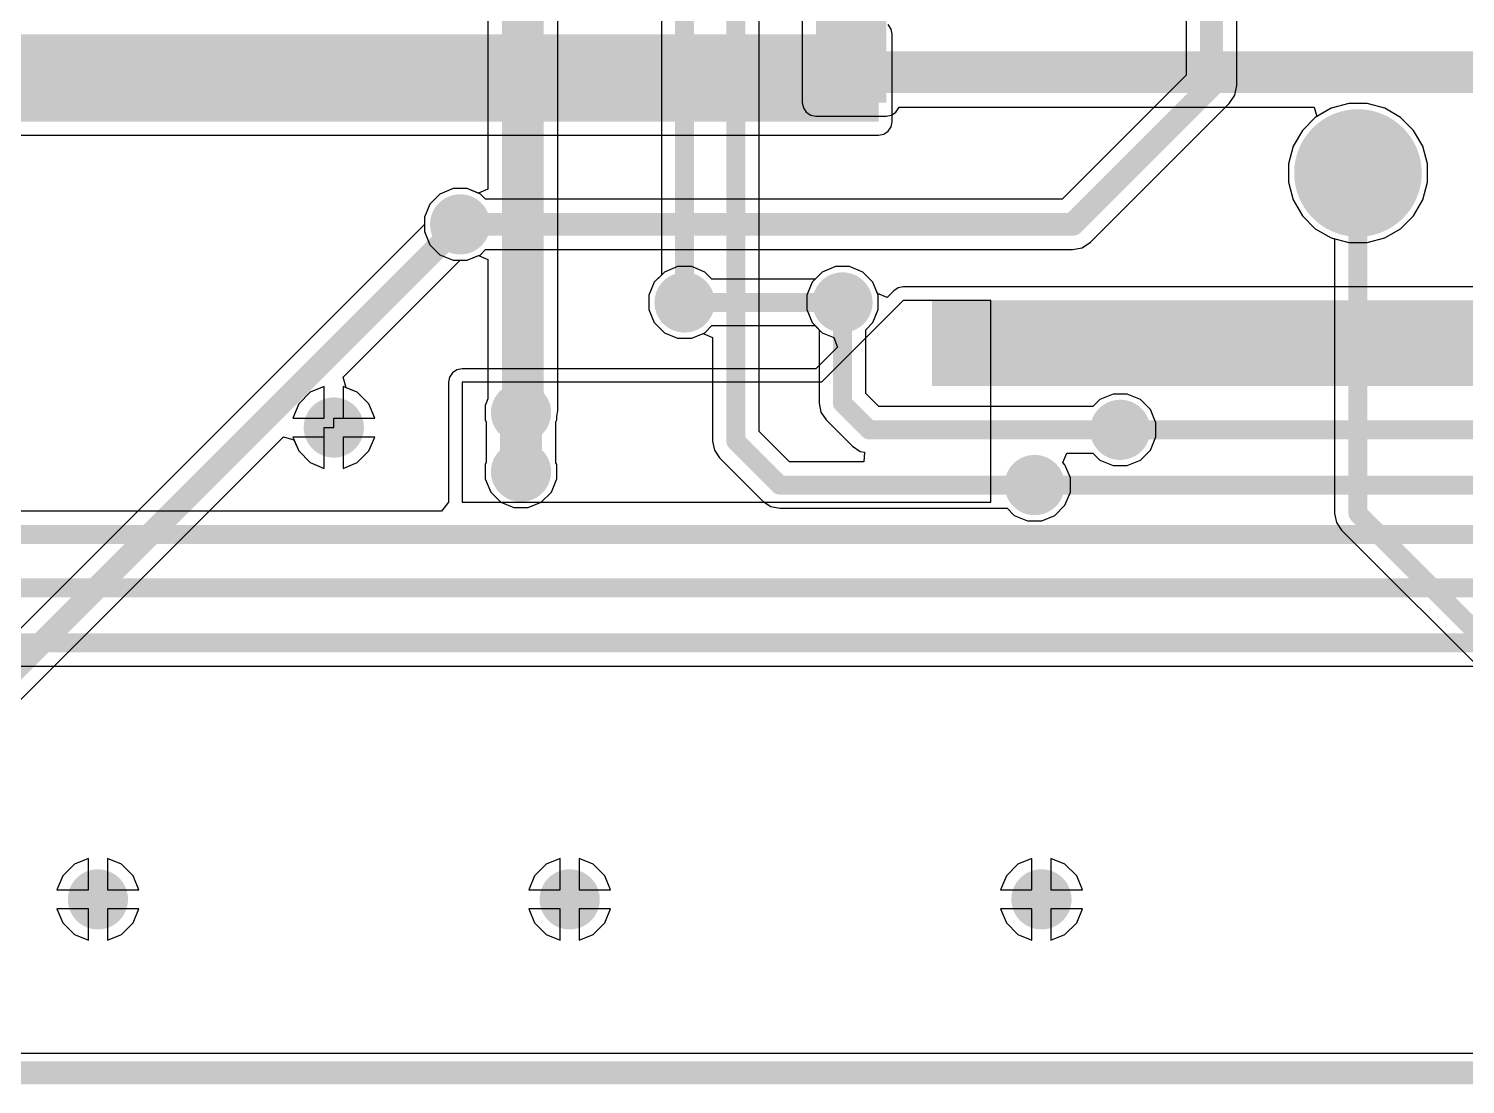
# Model space of a CAD drawing. Header units: millimetres. Extents: x -1231 to 5080, y -1243 to 680.
# Drawn here: x 52.48 to 71.66, y -1.91 to 12.19 of the extents above; entities that cross this region are included whole.
import ezdxf

# ---------------------------------------------------------------- set-up
doc = ezdxf.new("R2010")
doc.units = ezdxf.units.MM
for name, color, linetype in [('BottomLayer', 5, 'Continuous'), ('BottomSolder', 6, 'Continuous'), ('Mechanical2', 216, 'Continuous'), ('MultiLayer', 9, 'Continuous'), ('PadHoleLayer', 156, 'Continuous'), ('TopLayer', 1, 'Continuous'), ('TopSolder', 216, 'Continuous'), ('ViaHoleLayer', 16, 'Continuous')]:
    doc.layers.add(name, color=color, linetype=linetype)

# ---------------------------------------------------------------- blocks, each defined once
blk = doc.blocks.new('HDR_1_9_F______R_A_B_18')
at = {"layer": 'BottomLayer'}
h = blk.add_hatch(color=5, dxfattribs=at)
edge = h.paths.add_edge_path()
edge.add_arc((20.32, 0), 0.75, 0, 360)
at = {"layer": 'BottomSolder'}
h = blk.add_hatch(color=6, dxfattribs=at)
edge = h.paths.add_edge_path()
edge.add_arc((20.32, 0), 0.852, 0, 360)
at = {"layer": 'MultiLayer'}
h = blk.add_hatch(color=9, dxfattribs=at)
edge = h.paths.add_edge_path()
edge.add_arc((20.32, 0), 0.75, 0, 360)
at = {"layer": 'PadHoleLayer'}
h = blk.add_hatch(color=156, dxfattribs=at)
edge = h.paths.add_edge_path()
edge.add_arc((20.32, 0), 0.45, 0, 360)
at = {"layer": 'TopLayer'}
h = blk.add_hatch(color=1, dxfattribs=at)
edge = h.paths.add_edge_path()
edge.add_arc((20.32, 0), 0.75, 0, 360)
at = {"layer": 'TopSolder'}
h = blk.add_hatch(color=216, dxfattribs=at)
edge = h.paths.add_edge_path()
edge.add_arc((20.32, 0), 0.852, 0, 360)

msp = doc.modelspace()

# ---------------------------------------------------------------- hatches: boundary and pattern name
at = {"layer": 'BottomLayer'}
msp.add_hatch(color=5, dxfattribs=at).paths.add_polyline_path([(62.992, 11.201), (63.932, 11.201), (63.932, 20.117), (62.992, 20.117)])
h = msp.add_hatch(color=5, dxfattribs=at)
edge = h.paths.add_edge_path()
edge.add_arc((63.424, 11.608), 0.3, 0, 360)
h = msp.add_hatch(color=5, dxfattribs=at)
edge = h.paths.add_edge_path()
edge.add_arc((58.242, 9.576), 0.3, 0, 360)
h = msp.add_hatch(color=5, dxfattribs=at)
edge = h.paths.add_edge_path()
edge.add_arc((61.239, 8.534), 0.3, 0, 360)
h = msp.add_hatch(color=5, dxfattribs=at)
edge = h.paths.add_edge_path()
edge.add_arc((63.348, 8.534), 0.3, 0, 360)
h = msp.add_hatch(color=5, dxfattribs=at)
edge = h.paths.add_edge_path()
edge.add_arc((59.055, 7.061), 0.3, 0, 360)
h = msp.add_hatch(color=5, dxfattribs=at)
edge = h.paths.add_edge_path()
edge.add_arc((56.555, 6.864), 0.3, 0, 360)
h = msp.add_hatch(color=5, dxfattribs=at)
edge = h.paths.add_edge_path()
edge.add_arc((67.056, 6.833), 0.3, 0, 360)
h = msp.add_hatch(color=5, dxfattribs=at)
edge = h.paths.add_edge_path()
edge.add_arc((59.055, 6.274), 0.3, 0, 360)
h = msp.add_hatch(color=5, dxfattribs=at)
edge = h.paths.add_edge_path()
edge.add_arc((65.913, 6.096), 0.3, 0, 360)
h = msp.add_hatch(color=5, dxfattribs=at)
edge = h.paths.add_edge_path()
edge.add_arc((53.405, 0.564), 0.3, 0, 360)
h = msp.add_hatch(color=5, dxfattribs=at)
edge = h.paths.add_edge_path()
edge.add_arc((59.705, 0.564), 0.3, 0, 360)
h = msp.add_hatch(color=5, dxfattribs=at)
edge = h.paths.add_edge_path()
edge.add_arc((66.005, 0.564), 0.3, 0, 360)
at = {"layer": 'BottomSolder'}
h = msp.add_hatch(color=6, dxfattribs=at)
edge = h.paths.add_edge_path()
edge.add_arc((63.424, 11.608), 0.402, 0, 360)
h = msp.add_hatch(color=6, dxfattribs=at)
edge = h.paths.add_edge_path()
edge.add_arc((58.242, 9.576), 0.402, 0, 360)
h = msp.add_hatch(color=6, dxfattribs=at)
edge = h.paths.add_edge_path()
edge.add_arc((61.239, 8.534), 0.402, 0, 360)
h = msp.add_hatch(color=6, dxfattribs=at)
edge = h.paths.add_edge_path()
edge.add_arc((63.348, 8.534), 0.402, 0, 360)
h = msp.add_hatch(color=6, dxfattribs=at)
edge = h.paths.add_edge_path()
edge.add_arc((59.055, 7.061), 0.402, 0, 360)
h = msp.add_hatch(color=6, dxfattribs=at)
edge = h.paths.add_edge_path()
edge.add_arc((56.555, 6.864), 0.402, 0, 360)
h = msp.add_hatch(color=6, dxfattribs=at)
edge = h.paths.add_edge_path()
edge.add_arc((67.056, 6.833), 0.402, 0, 360)
h = msp.add_hatch(color=6, dxfattribs=at)
edge = h.paths.add_edge_path()
edge.add_arc((59.055, 6.274), 0.402, 0, 360)
h = msp.add_hatch(color=6, dxfattribs=at)
edge = h.paths.add_edge_path()
edge.add_arc((65.913, 6.096), 0.402, 0, 360)
h = msp.add_hatch(color=6, dxfattribs=at)
edge = h.paths.add_edge_path()
edge.add_arc((53.405, 0.564), 0.402, 0, 360)
h = msp.add_hatch(color=6, dxfattribs=at)
edge = h.paths.add_edge_path()
edge.add_arc((59.705, 0.564), 0.402, 0, 360)
h = msp.add_hatch(color=6, dxfattribs=at)
edge = h.paths.add_edge_path()
edge.add_arc((66.005, 0.564), 0.402, 0, 360)
at = {"layer": 'TopLayer'}
for points in [[(63.83, 12.116), (39.091, 12.116), (39.091, 10.947), (63.83, 10.947)], [(64.541, 7.417), (93.802, 7.417), (93.802, 8.56), (64.541, 8.56)]]:
    msp.add_hatch(color=1, dxfattribs=at).paths.add_polyline_path(points)
h = msp.add_hatch(color=1, dxfattribs=at)
edge = h.paths.add_edge_path()
edge.add_arc((63.424, 11.608), 0.3, 0, 360)
h = msp.add_hatch(color=1, dxfattribs=at)
edge = h.paths.add_edge_path()
edge.add_arc((58.242, 9.576), 0.3, 0, 360)
h = msp.add_hatch(color=1, dxfattribs=at)
edge = h.paths.add_edge_path()
edge.add_arc((61.239, 8.534), 0.3, 0, 360)
h = msp.add_hatch(color=1, dxfattribs=at)
edge = h.paths.add_edge_path()
edge.add_arc((63.348, 8.534), 0.3, 0, 360)
h = msp.add_hatch(color=1, dxfattribs=at)
edge = h.paths.add_edge_path()
edge.add_arc((59.055, 7.061), 0.3, 0, 360)
h = msp.add_hatch(color=1, dxfattribs=at)
edge = h.paths.add_edge_path()
edge.add_arc((56.555, 6.864), 0.3, 0, 360)
h = msp.add_hatch(color=1, dxfattribs=at)
edge = h.paths.add_edge_path()
edge.add_arc((67.056, 6.833), 0.3, 0, 360)
h = msp.add_hatch(color=1, dxfattribs=at)
edge = h.paths.add_edge_path()
edge.add_arc((59.055, 6.274), 0.3, 0, 360)
h = msp.add_hatch(color=1, dxfattribs=at)
edge = h.paths.add_edge_path()
edge.add_arc((65.913, 6.096), 0.3, 0, 360)
h = msp.add_hatch(color=1, dxfattribs=at)
edge = h.paths.add_edge_path()
edge.add_arc((53.405, 0.564), 0.3, 0, 360)
h = msp.add_hatch(color=1, dxfattribs=at)
edge = h.paths.add_edge_path()
edge.add_arc((59.705, 0.564), 0.3, 0, 360)
h = msp.add_hatch(color=1, dxfattribs=at)
edge = h.paths.add_edge_path()
edge.add_arc((66.005, 0.564), 0.3, 0, 360)
at = {"layer": 'TopSolder'}
h = msp.add_hatch(color=216, dxfattribs=at)
edge = h.paths.add_edge_path()
edge.add_arc((63.424, 11.608), 0.402, 0, 360)
h = msp.add_hatch(color=216, dxfattribs=at)
edge = h.paths.add_edge_path()
edge.add_arc((58.242, 9.576), 0.402, 0, 360)
h = msp.add_hatch(color=216, dxfattribs=at)
edge = h.paths.add_edge_path()
edge.add_arc((61.239, 8.534), 0.402, 0, 360)
h = msp.add_hatch(color=216, dxfattribs=at)
edge = h.paths.add_edge_path()
edge.add_arc((63.348, 8.534), 0.402, 0, 360)
h = msp.add_hatch(color=216, dxfattribs=at)
edge = h.paths.add_edge_path()
edge.add_arc((59.055, 7.061), 0.402, 0, 360)
h = msp.add_hatch(color=216, dxfattribs=at)
edge = h.paths.add_edge_path()
edge.add_arc((56.555, 6.864), 0.402, 0, 360)
h = msp.add_hatch(color=216, dxfattribs=at)
edge = h.paths.add_edge_path()
edge.add_arc((67.056, 6.833), 0.402, 0, 360)
h = msp.add_hatch(color=216, dxfattribs=at)
edge = h.paths.add_edge_path()
edge.add_arc((59.055, 6.274), 0.402, 0, 360)
h = msp.add_hatch(color=216, dxfattribs=at)
edge = h.paths.add_edge_path()
edge.add_arc((65.913, 6.096), 0.402, 0, 360)
h = msp.add_hatch(color=216, dxfattribs=at)
edge = h.paths.add_edge_path()
edge.add_arc((53.405, 0.564), 0.402, 0, 360)
h = msp.add_hatch(color=216, dxfattribs=at)
edge = h.paths.add_edge_path()
edge.add_arc((59.705, 0.564), 0.402, 0, 360)
h = msp.add_hatch(color=216, dxfattribs=at)
edge = h.paths.add_edge_path()
edge.add_arc((66.005, 0.564), 0.402, 0, 360)
at = {"layer": 'ViaHoleLayer'}
h = msp.add_hatch(color=16, dxfattribs=at)
edge = h.paths.add_edge_path()
edge.add_arc((63.424, 11.608), 0.15, 0, 360)
h = msp.add_hatch(color=16, dxfattribs=at)
edge = h.paths.add_edge_path()
edge.add_arc((58.242, 9.576), 0.15, 0, 360)
h = msp.add_hatch(color=16, dxfattribs=at)
edge = h.paths.add_edge_path()
edge.add_arc((61.239, 8.534), 0.15, 0, 360)
h = msp.add_hatch(color=16, dxfattribs=at)
edge = h.paths.add_edge_path()
edge.add_arc((63.348, 8.534), 0.15, 0, 360)
h = msp.add_hatch(color=16, dxfattribs=at)
edge = h.paths.add_edge_path()
edge.add_arc((59.055, 7.061), 0.15, 0, 360)
h = msp.add_hatch(color=16, dxfattribs=at)
edge = h.paths.add_edge_path()
edge.add_arc((56.555, 6.864), 0.15, 0, 360)
h = msp.add_hatch(color=16, dxfattribs=at)
edge = h.paths.add_edge_path()
edge.add_arc((67.056, 6.833), 0.15, 0, 360)
h = msp.add_hatch(color=16, dxfattribs=at)
edge = h.paths.add_edge_path()
edge.add_arc((59.055, 6.274), 0.15, 0, 360)
h = msp.add_hatch(color=16, dxfattribs=at)
edge = h.paths.add_edge_path()
edge.add_arc((65.913, 6.096), 0.15, 0, 360)
h = msp.add_hatch(color=16, dxfattribs=at)
edge = h.paths.add_edge_path()
edge.add_arc((53.405, 0.564), 0.15, 0, 360)
h = msp.add_hatch(color=16, dxfattribs=at)
edge = h.paths.add_edge_path()
edge.add_arc((59.705, 0.564), 0.15, 0, 360)
h = msp.add_hatch(color=16, dxfattribs=at)
edge = h.paths.add_edge_path()
edge.add_arc((66.005, 0.564), 0.15, 0, 360)

# ---------------------------------------------------------------- linework, layer by layer
at = {"layer": 'BottomLayer'}
for p, q in [((62.236, 6.809), (62.236, 26.013)), ((60.929, 25.295), (60.929, 8.899)), ((62.811, 20.117), (62.811, 11.201)), ((58.614, 19.078), (58.614, 10.045)), ((59.547, 7.087), (59.547, 19.078)), ((62.811, 11.201), (62.825, 11.132)), ((62.825, 11.132), (62.864, 11.073)), ((64.06, 11.073), (64.099, 11.132)), ((64.099, 11.132), (64.101, 11.142)), ((64.101, 11.142), (69.646, 11.142)), ((69.646, 11.142), (69.68, 11.015)), ((62.864, 11.073), (62.923, 11.034)), ((62.923, 11.034), (62.992, 11.02)), ((62.992, 11.02), (63.932, 11.02)), ((63.932, 11.02), (64.001, 11.034)), ((64.001, 11.034), (64.06, 11.073)), ((69.661, 11.004), (69.489, 10.831)), ((69.68, 11.015), (69.661, 11.004)), ((69.489, 10.831), (69.366, 10.62)), ((69.366, 10.62), (69.303, 10.384)), ((69.303, 10.384), (69.303, 10.139)), ((57.972, 9.981), (57.837, 9.846)), ((58.147, 10.054), (57.972, 9.981)), ((58.337, 10.054), (58.147, 10.054)), ((58.487, 9.991), (58.337, 10.054)), ((58.614, 10.045), (58.487, 9.991)), ((69.303, 10.139), (69.366, 9.903)), ((57.837, 9.846), (57.764, 9.671)), ((69.366, 9.903), (69.489, 9.692)), ((57.764, 9.671), (57.764, 9.574)), ((69.489, 9.692), (69.661, 9.519)), ((57.764, 9.574), (50, 1.81)), ((69.661, 9.519), (69.873, 9.397)), ((69.873, 9.397), (69.92, 9.384)), ((69.92, 9.384), (69.92, 5.715)), ((56.678, 7.536), (58.241, 9.098)), ((58.241, 9.098), (58.337, 9.098)), ((58.337, 9.098), (58.487, 9.16)), ((58.487, 9.16), (58.614, 9.106)), ((58.614, 9.106), (58.614, 7.246)), ((60.929, 8.899), (60.834, 8.805)), ((63.077, 8.939), (62.943, 8.805)), ((63.253, 9.012), (63.077, 8.939)), ((63.443, 9.012), (63.253, 9.012)), ((63.618, 8.939), (63.443, 9.012)), ((63.753, 8.805), (63.618, 8.939)), ((60.834, 8.805), (60.762, 8.629)), ((62.943, 8.805), (62.87, 8.629)), ((63.825, 8.629), (63.753, 8.805)), ((60.762, 8.629), (60.762, 8.439)), ((62.87, 8.629), (62.87, 8.439)), ((63.825, 8.439), (63.825, 8.629)), ((60.762, 8.439), (60.834, 8.264)), ((60.834, 8.264), (60.969, 8.129)), ((62.87, 8.439), (62.943, 8.264)), ((62.943, 8.264), (63.037, 8.169)), ((63.658, 8.169), (63.753, 8.264)), ((63.753, 8.264), (63.825, 8.439)), ((60.969, 8.129), (61.144, 8.057)), ((61.334, 8.057), (61.487, 8.12)), ((61.487, 8.12), (61.614, 8.068)), ((61.614, 8.068), (61.614, 6.68)), ((63.037, 8.169), (63.037, 7.188)), ((63.658, 7.317), (63.658, 8.169)), ((61.144, 8.057), (61.334, 8.057)), ((56.719, 7.396), (56.678, 7.536)), ((56.869, 7.334), (56.719, 7.396)), ((57.025, 7.178), (56.869, 7.334)), ((63.832, 7.143), (63.658, 7.317)), ((66.961, 7.31), (66.785, 7.238)), ((67.151, 7.31), (66.961, 7.31)), ((67.327, 7.238), (67.151, 7.31)), ((57.102, 6.991), (57.025, 7.178)), ((58.614, 7.246), (58.577, 7.156)), ((58.577, 7.156), (58.577, 6.966)), ((63.037, 7.188), (63.06, 7.069)), ((66.691, 7.143), (63.832, 7.143)), ((66.785, 7.238), (66.691, 7.143)), ((67.461, 7.103), (67.327, 7.238)), ((67.534, 6.928), (67.461, 7.103)), ((56.555, 6.864), (56.555, 6.991)), ((56.555, 6.991), (57.102, 6.991)), ((58.577, 6.966), (58.59, 6.935)), ((58.59, 6.935), (58.59, 6.4)), ((59.522, 6.941), (59.533, 6.966)), ((59.522, 6.394), (59.522, 6.941)), ((59.533, 7.017), (59.547, 7.087)), ((59.533, 6.966), (59.533, 7.017)), ((63.06, 7.069), (63.128, 6.968)), ((63.128, 6.968), (63.483, 6.613)), ((67.534, 6.738), (67.534, 6.928)), ((50.378, 1.235), (55.884, 6.741)), ((55.884, 6.741), (56.023, 6.701)), ((56.428, 6.317), (56.428, 6.864)), ((56.428, 6.864), (56.555, 6.864)), ((57.102, 6.737), (56.682, 6.737)), ((56.682, 6.737), (56.682, 6.317)), ((57.025, 6.551), (57.102, 6.737)), ((62.638, 6.407), (62.236, 6.809)), ((67.461, 6.562), (67.534, 6.738)), ((56.023, 6.701), (56.086, 6.551)), ((56.086, 6.551), (56.241, 6.395)), ((56.869, 6.395), (57.025, 6.551)), ((61.614, 6.68), (61.638, 6.561)), ((61.638, 6.561), (61.705, 6.46)), ((63.483, 6.613), (63.584, 6.545)), ((63.584, 6.545), (63.643, 6.534)), ((63.643, 6.534), (63.631, 6.407)), ((67.327, 6.428), (67.461, 6.562)), ((56.241, 6.395), (56.428, 6.317)), ((56.682, 6.317), (56.869, 6.395)), ((58.59, 6.4), (58.577, 6.369)), ((58.577, 6.369), (58.577, 6.179)), ((59.533, 6.369), (59.522, 6.394)), ((59.533, 6.179), (59.533, 6.369)), ((61.705, 6.46), (62.29, 5.876)), ((63.631, 6.407), (62.638, 6.407)), ((66.29, 6.395), (66.342, 6.522)), ((66.318, 6.367), (66.29, 6.395)), ((66.391, 6.191), (66.318, 6.367)), ((66.342, 6.522), (66.691, 6.522)), ((66.691, 6.522), (66.785, 6.428)), ((66.785, 6.428), (66.961, 6.355)), ((66.961, 6.355), (67.151, 6.355)), ((67.151, 6.355), (67.327, 6.428)), ((58.577, 6.179), (58.65, 6.003)), ((59.46, 6.003), (59.533, 6.179)), ((66.391, 6.001), (66.391, 6.191)), ((58.65, 6.003), (58.784, 5.869)), ((59.326, 5.869), (59.46, 6.003)), ((66.318, 5.825), (66.391, 6.001)), ((58.784, 5.869), (58.96, 5.796)), ((58.96, 5.796), (59.15, 5.796)), ((59.15, 5.796), (59.326, 5.869)), ((62.29, 5.876), (62.39, 5.809)), ((62.39, 5.809), (62.509, 5.785)), ((62.509, 5.785), (65.548, 5.785)), ((65.548, 5.785), (65.642, 5.691)), ((66.184, 5.691), (66.318, 5.825)), ((65.642, 5.691), (65.818, 5.618)), ((65.818, 5.618), (66.008, 5.618)), ((66.008, 5.618), (66.184, 5.691)), ((69.92, 5.715), (69.944, 5.596)), ((69.944, 5.596), (70.011, 5.495)), ((70.011, 5.495), (73.475, 2.031)), ((53.091, 1.034), (52.936, 0.878)), ((53.278, 1.111), (53.091, 1.034)), ((53.278, 0.691), (53.278, 1.111)), ((53.719, 1.034), (53.532, 1.111)), ((53.532, 1.111), (53.532, 0.691)), ((53.875, 0.878), (53.719, 1.034)), ((59.391, 1.034), (59.236, 0.878)), ((59.578, 1.111), (59.391, 1.034)), ((59.578, 0.691), (59.578, 1.111)), ((60.019, 1.034), (59.832, 1.111)), ((59.832, 1.111), (59.832, 0.691)), ((60.175, 0.878), (60.019, 1.034)), ((65.691, 1.034), (65.536, 0.878)), ((65.878, 1.111), (65.691, 1.034)), ((65.878, 0.691), (65.878, 1.111)), ((66.319, 1.034), (66.132, 1.111)), ((66.132, 1.111), (66.132, 0.691)), ((66.475, 0.878), (66.319, 1.034)), ((52.936, 0.878), (52.858, 0.691)), ((53.952, 0.691), (53.875, 0.878)), ((59.236, 0.878), (59.158, 0.691)), ((60.252, 0.691), (60.175, 0.878)), ((65.536, 0.878), (65.458, 0.691)), ((66.552, 0.691), (66.475, 0.878)), ((52.858, 0.691), (53.278, 0.691)), ((53.532, 0.691), (53.952, 0.691)), ((59.158, 0.691), (59.578, 0.691)), ((59.832, 0.691), (60.252, 0.691)), ((65.458, 0.691), (65.878, 0.691)), ((66.132, 0.691), (66.552, 0.691)), ((53.278, 0.437), (52.858, 0.437)), ((52.858, 0.437), (52.936, 0.251)), ((53.278, 0.017), (53.278, 0.437)), ((53.952, 0.437), (53.532, 0.437)), ((53.532, 0.437), (53.532, 0.017)), ((53.875, 0.251), (53.952, 0.437)), ((59.578, 0.437), (59.158, 0.437)), ((59.158, 0.437), (59.236, 0.251)), ((59.578, 0.017), (59.578, 0.437)), ((60.252, 0.437), (59.832, 0.437)), ((59.832, 0.437), (59.832, 0.017)), ((60.175, 0.251), (60.252, 0.437)), ((65.878, 0.437), (65.458, 0.437)), ((65.458, 0.437), (65.536, 0.251)), ((65.878, 0.017), (65.878, 0.437)), ((66.552, 0.437), (66.132, 0.437)), ((66.132, 0.437), (66.132, 0.017)), ((66.475, 0.251), (66.552, 0.437)), ((52.936, 0.251), (53.091, 0.095)), ((53.719, 0.095), (53.875, 0.251)), ((59.236, 0.251), (59.391, 0.095)), ((60.019, 0.095), (60.175, 0.251)), ((65.536, 0.251), (65.691, 0.095)), ((66.319, 0.095), (66.475, 0.251)), ((53.091, 0.095), (53.278, 0.017)), ((53.532, 0.017), (53.719, 0.095)), ((59.391, 0.095), (59.578, 0.017)), ((59.832, 0.017), (60.019, 0.095)), ((65.691, 0.095), (65.878, 0.017)), ((66.132, 0.017), (66.319, 0.095)), ((99.639, -1.494), (-1.443, -1.494))]:
    msp.add_line(p, q, dxfattribs=at)
for points, const_width in [([(61.925, 6.68), (61.925, 26.365)], 0.254), ([(61.239, 8.534), (61.239, 25.654)], 0.254), ([(59.08, 7.087), (59.08, 19.201)], 0.559), ([(63.424, 11.608), (73.177, 11.608)], 0.559), ([(70.231, 5.715), (70.231, 10.262)], 0.254), ([(50.14, 1.473), (58.242, 9.576)], 0.305), ([(63.348, 7.188), (63.348, 8.534)], 0.254), ([(59.056, 6.275), (59.056, 7.06)], 0.559), ([(63.348, 7.188), (63.703, 6.833)], 0.254), ([(63.703, 6.833), (67.056, 6.833)], 0.254), ([(61.925, 6.68), (62.509, 6.096)], 0.254), ([(62.509, 6.096), (65.913, 6.096)], 0.254), ([(70.231, 5.715), (73.695, 2.251)], 0.254)]:
    msp.add_lwpolyline(points, dxfattribs=dict(at, const_width=const_width))
for points, const_width in [([(63.284, 11.608, 1), (63.563, 11.608, 1)], 0.279), ([(70.168, 10.262, 1), (70.294, 10.262, 1)], 0.127), ([(58.166, 9.576, 1), (58.318, 9.576, 1)], 0.152), ([(61.176, 8.534, 1), (61.303, 8.534, 1)], 0.127), ([(63.284, 8.534, 1), (63.411, 8.534, 1)], 0.127), ([(58.916, 7.06, 1), (59.196, 7.06, 1)], 0.279), ([(58.941, 7.087, 1), (59.22, 7.087, 1)], 0.279), ([(63.284, 7.188, 1), (63.411, 7.188, 1)], 0.127), ([(63.284, 7.188, 1), (63.411, 7.188, 1)], 0.127), ([(63.64, 6.833, 1), (63.767, 6.833, 1)], 0.127), ([(63.64, 6.833, 1), (63.767, 6.833, 1)], 0.127), ([(66.993, 6.833, 1), (67.12, 6.833, 1)], 0.127), ([(61.862, 6.68, 1), (61.989, 6.68, 1)], 0.127), ([(61.862, 6.68, 1), (61.989, 6.68, 1)], 0.127), ([(58.916, 6.275, 1), (59.196, 6.275, 1)], 0.279), ([(62.446, 6.096, 1), (62.573, 6.096, 1)], 0.127), ([(62.446, 6.096, 1), (62.573, 6.096, 1)], 0.127), ([(65.849, 6.096, 1), (65.977, 6.096, 1)], 0.127), ([(70.168, 5.715, 1), (70.294, 5.715, 1)], 0.127), ([(70.168, 5.715, 1), (70.294, 5.715, 1)], 0.127)]:
    msp.add_lwpolyline(points, format="xyb", close=True, dxfattribs=dict(at, const_width=const_width))
at = {"layer": 'Mechanical2', "const_width": 0.305}
msp.add_lwpolyline([(-1.702, -1.753), (99.898, -1.753)], dxfattribs=at)
at = {"layer": 'TopLayer'}
for p, q in [((67.939, 14.967), (67.939, 11.569)), ((68.612, 11.43), (68.612, 13.285)), ((63.998, 12.185), (63.958, 12.244)), ((64.011, 12.116), (63.998, 12.185)), ((64.011, 10.947), (64.011, 12.116)), ((67.939, 11.569), (66.282, 9.912)), ((68.586, 11.301), (68.612, 11.43)), ((66.659, 9.338), (68.513, 11.192)), ((68.513, 11.192), (68.586, 11.301)), ((69.873, 11.126), (69.661, 11.004)), ((70.109, 11.189), (69.873, 11.126)), ((70.353, 11.189), (70.109, 11.189)), ((70.589, 11.126), (70.353, 11.189)), ((70.801, 11.004), (70.589, 11.126)), ((63.998, 10.878), (64.011, 10.947)), ((69.661, 11.004), (69.489, 10.831)), ((70.973, 10.831), (70.801, 11.004)), ((39.091, 10.766), (63.83, 10.766)), ((63.83, 10.766), (63.9, 10.78)), ((63.9, 10.78), (63.958, 10.819)), ((63.958, 10.819), (63.998, 10.878)), ((69.489, 10.831), (69.366, 10.62)), ((71.096, 10.62), (70.973, 10.831)), ((69.366, 10.62), (69.303, 10.384)), ((71.159, 10.384), (71.096, 10.62)), ((69.303, 10.384), (69.303, 10.139)), ((71.159, 10.139), (71.159, 10.384)), ((57.972, 9.981), (57.837, 9.846)), ((58.147, 10.054), (57.972, 9.981)), ((58.337, 10.054), (58.147, 10.054)), ((58.513, 9.981), (58.337, 10.054)), ((58.581, 9.912), (58.513, 9.981)), ((69.303, 10.139), (69.366, 9.903)), ((71.096, 9.903), (71.159, 10.139)), ((57.837, 9.846), (57.764, 9.671)), ((66.282, 9.912), (58.581, 9.912)), ((69.366, 9.903), (69.489, 9.692)), ((70.973, 9.692), (71.096, 9.903)), ((57.764, 9.671), (57.764, 9.481)), ((69.489, 9.692), (69.661, 9.519)), ((70.801, 9.519), (70.973, 9.692)), ((57.764, 9.481), (57.837, 9.305)), ((69.661, 9.519), (69.873, 9.397)), ((70.589, 9.397), (70.801, 9.519)), ((57.837, 9.305), (57.972, 9.171)), ((58.513, 9.171), (58.581, 9.239)), ((58.581, 9.239), (66.421, 9.239)), ((66.421, 9.239), (66.55, 9.265)), ((66.55, 9.265), (66.659, 9.338)), ((69.873, 9.397), (70.109, 9.334)), ((70.109, 9.334), (70.353, 9.334)), ((70.353, 9.334), (70.589, 9.397)), ((57.972, 9.171), (58.147, 9.098)), ((58.147, 9.098), (58.337, 9.098)), ((58.337, 9.098), (58.513, 9.171)), ((60.969, 8.939), (60.834, 8.805)), ((61.144, 9.012), (60.969, 8.939)), ((61.334, 9.012), (61.144, 9.012)), ((61.51, 8.939), (61.334, 9.012)), ((61.604, 8.845), (61.51, 8.939)), ((62.983, 8.845), (61.604, 8.845)), ((63.077, 8.939), (62.983, 8.845)), ((63.253, 9.012), (63.077, 8.939)), ((63.443, 9.012), (63.253, 9.012)), ((63.618, 8.939), (63.443, 9.012)), ((63.753, 8.805), (63.618, 8.939)), ((60.834, 8.805), (60.762, 8.629)), ((63.816, 8.652), (63.753, 8.805)), ((63.943, 8.599), (63.816, 8.652)), ((64.032, 8.688), (63.943, 8.599)), ((64.091, 8.727), (64.032, 8.688)), ((64.16, 8.741), (64.091, 8.727)), ((64.541, 8.741), (64.16, 8.741)), ((83.869, 8.741), (64.541, 8.741)), ((64.541, 8.741), (64.541, 8.741)), ((60.762, 8.629), (60.762, 8.439)), ((64.16, 8.56), (63.068, 7.468)), ((65.329, 8.56), (64.16, 8.56)), ((65.329, 5.867), (65.329, 8.56)), ((60.762, 8.439), (60.834, 8.264)), ((60.834, 8.264), (60.969, 8.129)), ((60.969, 8.129), (61.144, 8.057)), ((61.334, 8.057), (61.51, 8.129)), ((61.51, 8.129), (61.604, 8.224)), ((61.604, 8.224), (62.983, 8.224)), ((62.983, 8.224), (63.077, 8.129)), ((63.077, 8.129), (63.23, 8.066)), ((63.23, 8.066), (63.283, 7.939)), ((61.144, 8.057), (61.334, 8.057)), ((63.283, 7.939), (62.993, 7.649)), ((58.1, 7.537), (58.086, 7.468)), ((58.139, 7.596), (58.1, 7.537)), ((58.198, 7.635), (58.139, 7.596)), ((58.268, 7.649), (58.198, 7.635)), ((62.993, 7.649), (58.268, 7.649)), ((56.241, 7.334), (56.086, 7.178)), ((56.428, 7.411), (56.241, 7.334)), ((56.428, 6.991), (56.428, 7.411)), ((56.869, 7.334), (56.682, 7.411)), ((56.682, 7.411), (56.682, 6.991)), ((57.025, 7.178), (56.869, 7.334)), ((58.086, 7.468), (58.086, 5.867)), ((63.068, 7.468), (58.268, 7.468)), ((58.268, 7.468), (58.268, 5.867)), ((56.086, 7.178), (56.008, 6.991)), ((57.102, 6.991), (57.025, 7.178)), ((56.008, 6.991), (56.428, 6.991)), ((56.682, 6.991), (57.102, 6.991)), ((56.428, 6.737), (56.008, 6.737)), ((56.008, 6.737), (56.086, 6.551)), ((56.428, 6.317), (56.428, 6.737)), ((57.102, 6.737), (56.682, 6.737)), ((56.682, 6.737), (56.682, 6.317)), ((57.025, 6.551), (57.102, 6.737)), ((56.086, 6.551), (56.241, 6.395)), ((56.869, 6.395), (57.025, 6.551)), ((56.241, 6.395), (56.428, 6.317)), ((56.682, 6.317), (56.869, 6.395)), ((58.086, 5.867), (57.994, 5.746)), ((58.268, 5.867), (65.329, 5.867)), ((57.994, 5.746), (39.755, 5.746)), ((39.675, 3.677), (96.485, 3.677)), ((53.091, 1.034), (52.936, 0.878)), ((53.278, 1.111), (53.091, 1.034)), ((53.278, 0.691), (53.278, 1.111)), ((53.719, 1.034), (53.532, 1.111)), ((53.532, 1.111), (53.532, 0.691)), ((53.875, 0.878), (53.719, 1.034)), ((59.391, 1.034), (59.236, 0.878)), ((59.578, 1.111), (59.391, 1.034)), ((59.578, 0.691), (59.578, 1.111)), ((60.019, 1.034), (59.832, 1.111)), ((59.832, 1.111), (59.832, 0.691)), ((60.175, 0.878), (60.019, 1.034)), ((65.691, 1.034), (65.536, 0.878)), ((65.878, 1.111), (65.691, 1.034)), ((65.878, 0.691), (65.878, 1.111)), ((66.319, 1.034), (66.132, 1.111)), ((66.132, 1.111), (66.132, 0.691)), ((66.475, 0.878), (66.319, 1.034)), ((52.936, 0.878), (52.858, 0.691)), ((53.952, 0.691), (53.875, 0.878)), ((59.236, 0.878), (59.158, 0.691)), ((60.252, 0.691), (60.175, 0.878)), ((65.536, 0.878), (65.458, 0.691)), ((66.552, 0.691), (66.475, 0.878)), ((52.858, 0.691), (53.278, 0.691)), ((53.532, 0.691), (53.952, 0.691)), ((59.158, 0.691), (59.578, 0.691)), ((59.832, 0.691), (60.252, 0.691)), ((65.458, 0.691), (65.878, 0.691)), ((66.132, 0.691), (66.552, 0.691)), ((53.278, 0.437), (52.858, 0.437)), ((52.858, 0.437), (52.936, 0.251)), ((53.278, 0.017), (53.278, 0.437)), ((53.952, 0.437), (53.532, 0.437)), ((53.532, 0.437), (53.532, 0.017)), ((53.875, 0.251), (53.952, 0.437)), ((59.578, 0.437), (59.158, 0.437)), ((59.158, 0.437), (59.236, 0.251)), ((59.578, 0.017), (59.578, 0.437)), ((60.252, 0.437), (59.832, 0.437)), ((59.832, 0.437), (59.832, 0.017)), ((60.175, 0.251), (60.252, 0.437)), ((65.878, 0.437), (65.458, 0.437)), ((65.458, 0.437), (65.536, 0.251)), ((65.878, 0.017), (65.878, 0.437)), ((66.552, 0.437), (66.132, 0.437)), ((66.132, 0.437), (66.132, 0.017)), ((66.475, 0.251), (66.552, 0.437)), ((52.936, 0.251), (53.091, 0.095)), ((53.719, 0.095), (53.875, 0.251)), ((59.236, 0.251), (59.391, 0.095)), ((60.019, 0.095), (60.175, 0.251)), ((65.536, 0.251), (65.691, 0.095)), ((66.319, 0.095), (66.475, 0.251)), ((53.091, 0.095), (53.278, 0.017)), ((53.532, 0.017), (53.719, 0.095)), ((59.391, 0.095), (59.578, 0.017)), ((59.832, 0.017), (60.019, 0.095)), ((65.691, 0.095), (65.878, 0.017)), ((66.132, 0.017), (66.319, 0.095)), ((99.639, -1.494), (-1.443, -1.494))]:
    msp.add_line(p, q, dxfattribs=at)
for points, const_width in [([(68.275, 11.43), (68.275, 16.815)], 0.305), ([(66.421, 9.576), (68.275, 11.43)], 0.305), ([(58.242, 9.576), (66.421, 9.576)], 0.305), ([(61.239, 8.534), (63.348, 8.534)], 0.254), ([(67.056, 6.833), (96.952, 6.833)], 0.254), ([(65.913, 6.096), (97.083, 6.096)], 0.254), ([(39.626, 5.436), (98.171, 5.436)], 0.254), ([(39.599, 4.724), (97.511, 4.724)], 0.254), ([(39.675, 3.988), (96.85, 3.988)], 0.254)]:
    msp.add_lwpolyline(points, dxfattribs=dict(at, const_width=const_width))
for points, const_width in [([(68.199, 11.43, 1), (68.351, 11.43, 1)], 0.152), ([(68.199, 11.43, 1), (68.351, 11.43, 1)], 0.152), ([(58.166, 9.576, 1), (58.318, 9.576, 1)], 0.152), ([(66.345, 9.576, 1), (66.497, 9.576, 1)], 0.152), ([(66.345, 9.576, 1), (66.497, 9.576, 1)], 0.152), ([(61.176, 8.534, 1), (61.303, 8.534, 1)], 0.127), ([(63.284, 8.534, 1), (63.411, 8.534, 1)], 0.127), ([(66.993, 6.833, 1), (67.12, 6.833, 1)], 0.127), ([(65.849, 6.096, 1), (65.977, 6.096, 1)], 0.127)]:
    msp.add_lwpolyline(points, format="xyb", close=True, dxfattribs=dict(at, const_width=const_width))

# ---------------------------------------------------------------- block references
at = {"rotation": 180}
msp.add_blockref('HDR_1_9_F______R_A_B_18', (90.551, 10.262), dxfattribs=at)

doc.saveas('drawing.dxf')
